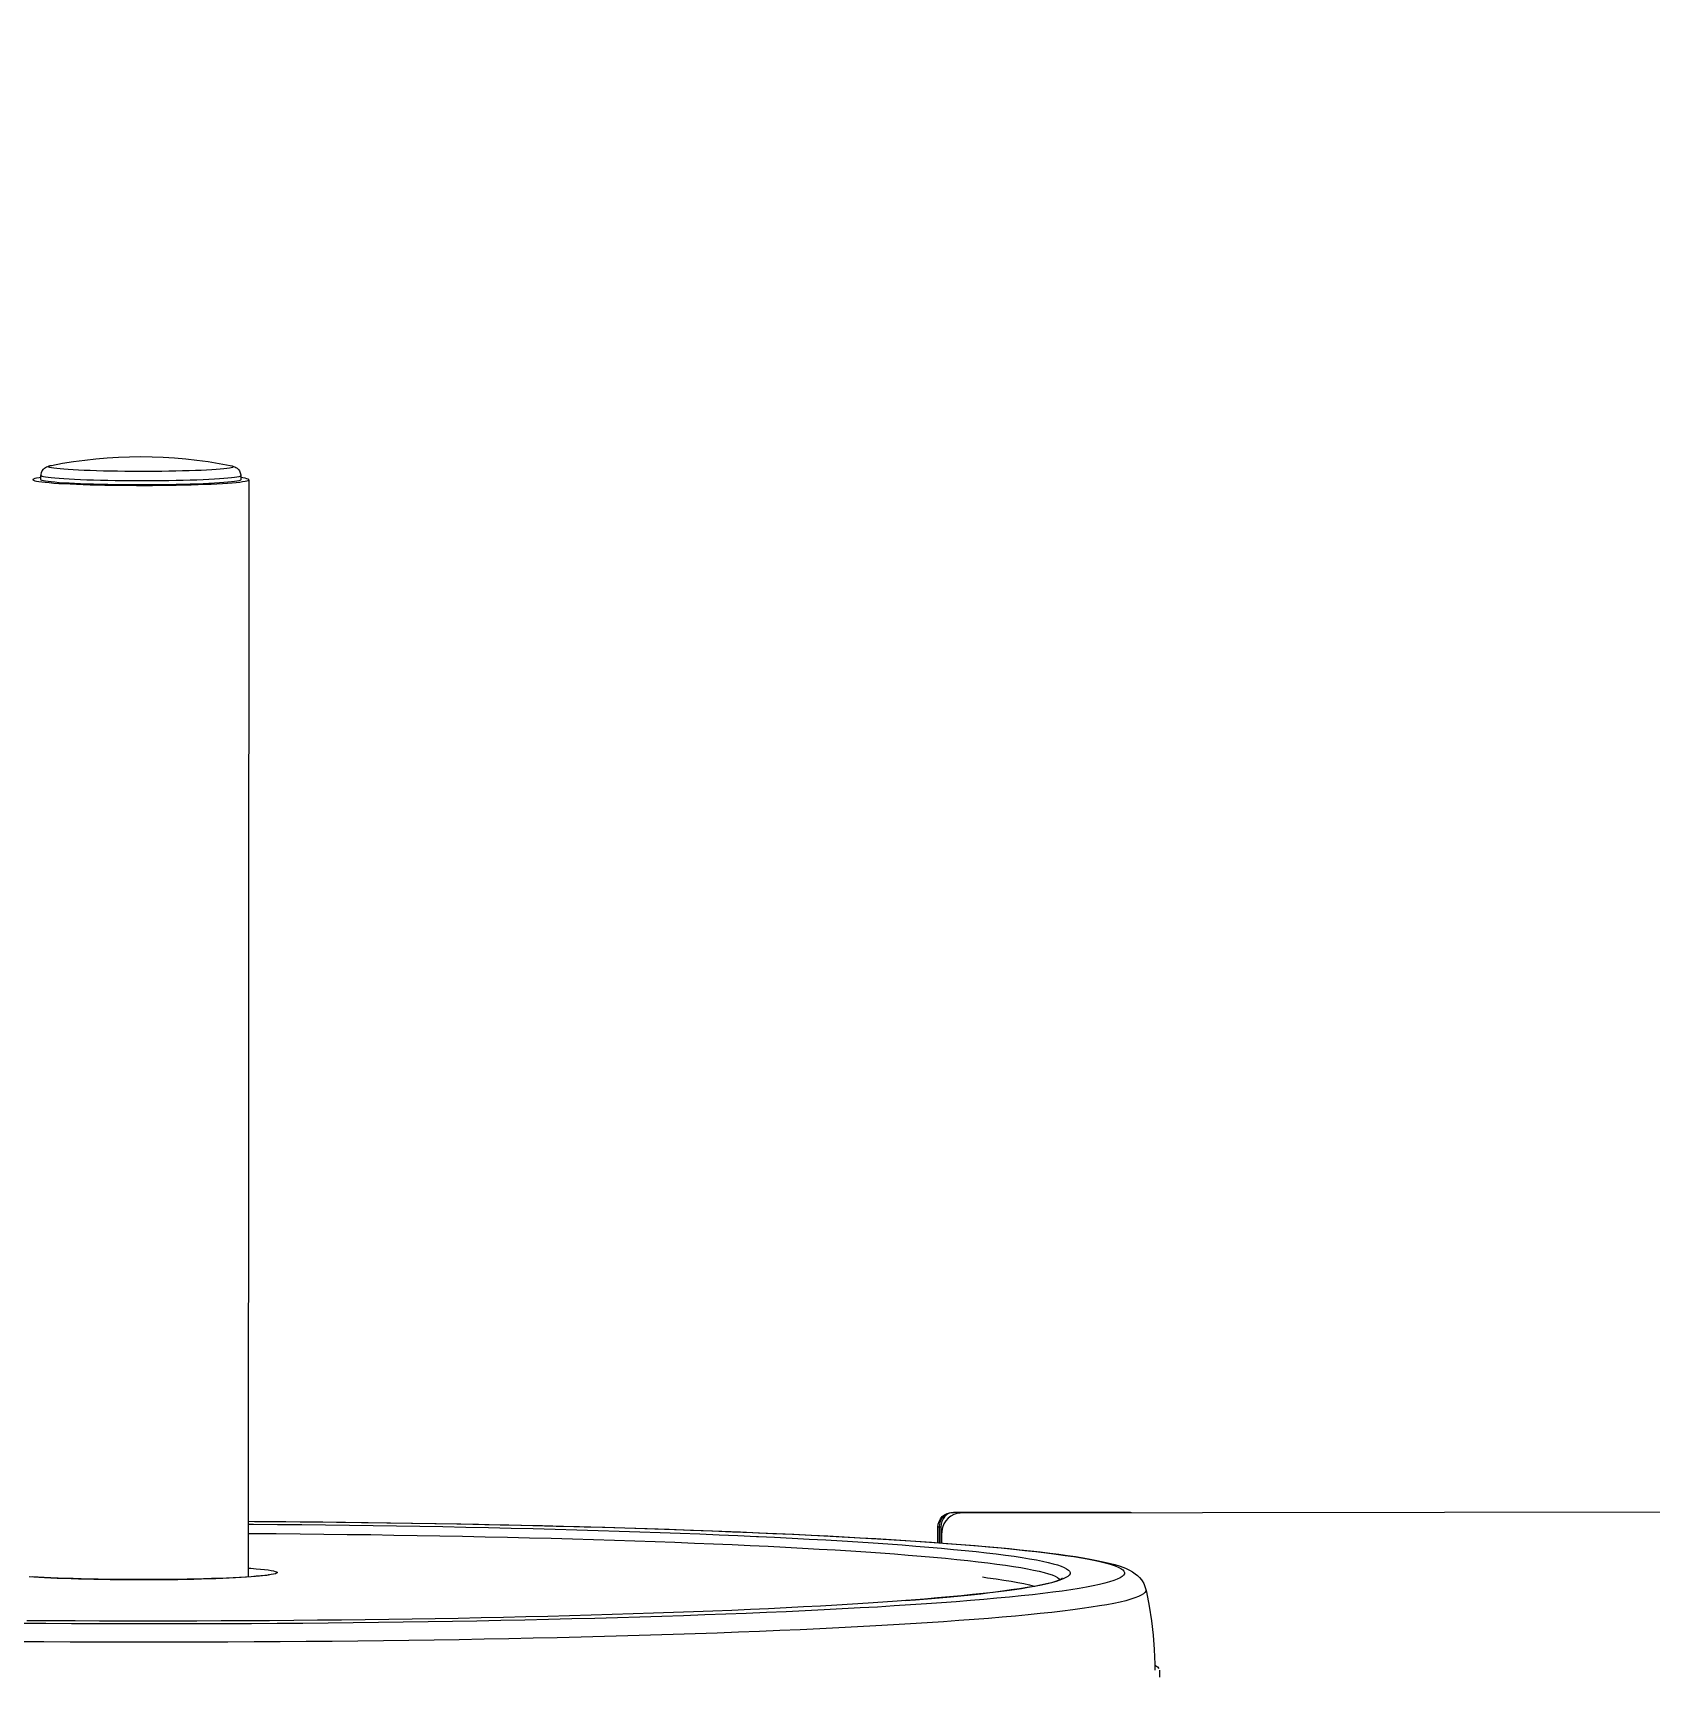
# Model space of a CAD drawing. Header units: metres. Extents: x 511.7 to 565.1, y 73.9 to 159.1.
# Drawn here: x 524.2529 to 524.5505, y 152.593 to 152.8957 of the extents above; entities that cross this region are included whole.
import ezdxf

# ---------------------------------------------------------------- set-up
doc = ezdxf.new("R2010")
doc.units = ezdxf.units.M
doc.header["$MEASUREMENT"] = 0
doc.layers.get('0').update_dxf_attribs({"lineweight": 25})
doc.layers.add('fixtures', color=237, linetype='Continuous')

# ---------------------------------------------------------------- blocks, each defined once
blk = doc.blocks.new('5')
at = {"color": 7, "linetype": 'Continuous'}
for p, q in [((0.3973399546311782, 0.1248260340464053), (0.39733775106611796, 0.1260313218800491)), ((0.2394529078518275, -0.082081990138791), (0.2391046422706609, 0.1084094437732261)), ((0.35891657174724395, 0.1026234930433727), (0.35891657174724395, 0.0998999999999875)), ((0.35918452093967795, 0.1026434833525833), (0.35918452093967795, 0.0998999999999875)), ((0.3594345209396721, 0.0998999999999875), (0.3594345209396721, 0.1026621345649907)), ((0.3595211234800644, 0.1012599999999644), (0.3595211234800644, 0.1026685955344941)), ((0.35891657174724395, 0.0998999999999875), (0.35918452093967795, 0.0998999999999875)), ((0.35918452093967795, 0.0998999999999875), (0.3594345209396721, 0.0998999999999875)), ((0.3613495844491297, 0.09739999999998801), (0.361599584449138, 0.0973999999999862)), ((0.3919104735815892, 0.0973999999999862), (0.361599584449138, 0.0973999999999862)), ((0.5556031640912807, 0.0974999999999646), (0.3627773789982882, 0.0974999999999646)), ((0.203352968183637, -0.0821479897809301), (0.2033542566287423, -0.08285273112819701)), ((0.2380541986117066, -0.0827892828401389), (0.2380529101915698, -0.0820845496816993)), ((0.2362458834978582, -0.0845725426573676), (0.2364988847321712, -0.0845135880120509))]:
    blk.add_line(p, q, dxfattribs=at)
for points in [[(0.3950061490114507, 0.1108076364936039), (0.3951013147181612, 0.1112182442145695), (0.3955805817155777, 0.1137145162282955), (0.3959636614454069, 0.1162198422473413), (0.3962508413136021, 0.1187306214525954), (0.3964425332343353, 0.1212432849586964), (0.3965392727144348, 0.1237542978098247), (0.3965403145555086, 0.1248218418364733)], [(0.3965892378496107, 0.1239719865248183), (0.3966673206296747, 0.1240175536429096), (0.3970104594234129, 0.1242598972978541), (0.3972325069584457, 0.1245024071569425)], [(0.3950151894658802, 0.1108176139734045), (0.3950200371693029, 0.110842862068047), (0.39499979970373994, 0.1110820038058922), (0.3948598664003242, 0.1113208176397293), (0.3946003331623444, 0.11155913989848901), (0.3942213778609158, 0.1117968072479964), (0.3937232602130791, 0.1120336568029234), (0.3931063216037671, 0.1122695262384159), (0.3923709848519223, 0.1125042539013457), (0.3915177539205956, 0.1127376789210963), (0.3905472135716508, 0.1129696413198182), (0.3894600289649759, 0.1131999821220724), (0.3882569452025706, 0.1134285434637761), (0.3869387868179785, 0.1136551687004044), (0.3855064572111075, 0.1138797025143408), (0.3839609380291051, 0.1141019910213252), (0.38230328849363104, 0.1143218818759148), (0.3805346446748814, 0.1145392243759069), (0.3786562187129761, 0.1147538695656038), (0.3766692979872346, 0.1149656703379165), (0.3745752442338812, 0.1151744815351758), (0.3723754926127611, 0.1153801600486179), (0.3700715507237362, 0.1155825649164601), (0.3676649975735273, 0.1157815574205205), (0.3651574824934158, 0.1159770011812746), (0.3625507240090116, 0.1161687622513305), (0.3598465086623577, 0.1163567092072313), (0.3570466897875804, 0.1165407132395213), (0.3541531862406799, 0.1167206482410279), (0.3511679810844441, 0.1168963908932881), (0.3480931202293789, 0.1170678207510676), (0.3449307110315232, 0.1172348203249047), (0.3416829208481857, 0.1173972751616326), (0.3383519755525128, 0.1175550739228228), (0.33494015800802396, 0.117708108461084), (0.3314498065040539, 0.1178562738941906), (0.3278833131531655, 0.1179994686769543), (0.3242431222517581, 0.1181375946708236), (0.3205317286048341, 0.11827055721114199), (0.3167516758162208, 0.1183982651720274), (0.3129055545452815, 0.1185206310288205), (0.3089960007314119, 0.1186375709180751), (0.3050256937874991, 0.1187490046950348), (0.3009973547636235, 0.1188548559885536), (0.2969137444821257, 0.1189550522534439), (0.292777661645502, 0.1190495248201877), (0.2885919409183373, 0.1191382089420081), (0.2843594509845246, 0.1192210438392394), (0.2800830925812647, 0.1192979727409789), (0.2757657965109814, 0.1193689429240017), (0.2714105216327454, 0.1194339057488865), (0.2670202528344276, 0.1194928166933611), (0.2625979989869478, 0.1195456353828046), (0.2581467908822077, 0.1195923256179281), (0.253669679155891, 0.1196328553995745), (0.2491697321967337, 0.1196671969506564), (0.2446500340436017, 0.1196953267351901), (0.2401136822718684, 0.1197172254744281), (0.2355637858704256, 0.1197328781600664), (0.2310034631109801, 0.1197422740645351), (0.2264358394109962, 0.1197454067483541), (0.2218640451915661, 0.1197422740645351), (0.2172912137320964, 0.1197328781600664), (0.21272047902284902, 0.1197172254744281), (0.2081549736170842, 0.1196953267351901), (0.2035978264841418, 0.1196671969506564), (0.19905216086505104, 0.1196328553995745)], [(0.3912168522314516, 0.1076233418720545), (0.3913142109450547, 0.1078575629885545), (0.3912944034734238, 0.1080916235816023), (0.3911574433915774, 0.10832536323775699), (0.3909034245651526, 0.1085586217635335), (0.3905325210859445, 0.1087912392951917), (0.3900449871526632, 0.1090230564082937), (0.3894411568967371, 0.1092539142269686), (0.3887214441532336, 0.1094836545328022), (0.3878863421773388, 0.1097121198732616), (0.3869364233062242, 0.1099391536696164), (0.3858723385668412, 0.1101646003242429), (0.3846948172297004, 0.1103883053272643), (0.3834046663091328, 0.1106101153624461), (0.3820027700101178, 0.1108298784122716), (0.3804900891223468, 0.1110474438621214), (0.3788676603617489, 0.1112626626035045), (0.3771365956599624, 0.111475387136247), (0.3752980814022493, 0.1116854716695812), (0.373353377614464, 0.11189277222205801), (0.3713038170994309, 0.1120971467202363), (0.3691508045235565, 0.1122984550960417), (0.3668958154541002, 0.1124965593827731), (0.3645403953479445, 0.1126913238096439), (0.3620861584923745, 0.1128826148948452), (0.3595347868987204, 0.1130703015370251), (0.3568880291496583, 0.1132542551051312), (0.3541476992007233, 0.1134343495265764), (0.3513156751371724, 0.1136104613736428), (0.348393897886865, 0.1137824699480667), (0.3453843698899419, 0.1139502573637632), (0.3422891537265968, 0.1141137086276167), (0.3391103707033665, 0.1142727117182982), (0.3358501993993457, 0.1144271576630285), (0.33251087417311, 0.1145769406122756), (0.3290946836313537, 0.1147219579122858), (0.3256039690604382, 0.1148621101754461), (0.3220411228217586, 0.1149973013483958), (0.3184085867121809, 0.115127438777856), (0.3147088502904722, 0.1152524332741365), (0.3109444491711883, 0.1153721991722527), (0.3071179632868137, 0.1154866543906383), (0.3032320151196473, 0.1155957204874038), (0.2992892679044559, 0.1156993227140965), (0.2952924238032182, 0.1157973900669251), (0.2912442220532512, 0.1158898553354231), (0.2871474370898141, 0.1159766551485148), (0.2830048766446822, 0.1160577300179444), (0.2788193798218685, 0.1161330243790459), (0.2745938151518175, 0.1162024866288256), (0.2703310786254747, 0.1162660691613251), (0.2660340917095425, 0.1163237284002552), (0.2617057993441989, 0.1163754248288544), (0.2573491679248292, 0.1164211230169698), (0.25296718326900697, 0.1164607916453484), (0.248562848570117, 0.1164944035270921), (0.2441391823391683, 0.116521935626297), (0.2396992163360068, 0.1165433690738364), (0.2352459934915743, 0.1165586891802981), (0.2307825658223663, 0.1165678854460452), (0.2263119923387364, 0.1165709515684163), (0.2218373369484397, 0.1165678854460452), (0.2173616663567799, 0.1165586891802981), (0.2128880479648103, 0.1165433690738364), (0.2084195477671216, 0.116521935626297), (0.2039592282505254, 0.1164944035270921), (0.1995101462952391, 0.1164607916453484)], [(0.3533241799516276, 0.11266165911043301), (0.3518442246641484, 0.1127693203479332), (0.3493437180980408, 0.11294310924307101), (0.3467548098260238, 0.1131132522353813), (0.3440792741564849, 0.1132796327173544), (0.3413189447679343, 0.1134421366601224), (0.3384757134522545, 0.1136006526915967), (0.3355515288181721, 0.1137550721728076), (0.332548394955765, 0.113905289272358), (0.329468370062969, 0.1140512010389507), (0.326313565035008, 0.1141927074719504), (0.3230861420176438, 0.1143297115899138), (0.3197883129254109, 0.1144621194970625), (0.3164223379256299, 0.11458984044763199), (0.3129905238894395, 0.1147127869080631), (0.309495222810753, 0.1148308746169917), (0.3059388301943358, 0.1149440226430016), (0.3023237834140531, 0.1150521534400859), (0.2986525600423704, 0.1151551929008008), (0.29492767615242604, 0.1152530704070429), (0.2911516845935722, 0.1153457188784621), (0.2873271732417919, 0.1154330748184229), (0.2834567632261411, 0.1155150783575252), (0.2795431071323122, 0.1155916732946434), (0.2755888871846963, 0.1156628071354291), (0.2715968134081237, 0.1157284311283053), (0.2675696217705763, 0.1157885002978638), (0.2635100723080086, 0.1158429734756954), (0.2594209472328544, 0.1158918133286058), (0.2553050490272, 0.1159349863841985), (0.2511651985220595, 0.1159724630538204), (0.24700423296418697, 0.1160042176528293), (0.2428250040715341, 0.1160302284182144), (0.2386303760788166, 0.1160504775234941), (0.2344232237745558, 0.1160649510909426), (0.2302064305307567, 0.1160736392010992), (0.2259828863269035, 0.1160765358995697), (0.2217554857692221, 0.1160736392010992), (0.217527126106873, 0.1160649510909426), (0.2133007052463682, 0.1160504775234941), (0.2090791197654482, 0.1160302284182144), (0.2048652629279246, 0.1160042176528293), (0.2006620227007971, 0.1159724630538204)], [(0.3531975261532807, 0.1126636668725318), (0.3550174657886771, 0.11252651511902198), (0.3571098091729397, 0.1123601695782899), (0.3591220066619627, 0.1121912180341216), (0.3610527858034658, 0.112019784540438), (0.3629009030514823, 0.1118460008211368), (0.3646651403318515, 0.1116700080485025), (0.3663443004363955, 0.1114919592854893), (0.3679372008710686, 0.1113120228767972), (0.3694426656470426, 0.1111303872157094), (0.3708595143152138, 0.1109472675367851), (0.372186547288365, 0.1107629157406702), (0.3734225261551813, 0.1105776348355558), (0.3745661472657105, 0.1103918005335451), (0.37561600640590603, 0.1102058941368114), (0.3765705520739715, 0.1100205535522747), (0.3774280253012137, 0.1098366538779896), (0.3781863866791042, 0.1096554367957712), (0.3788432401867396, 0.1094787207913619), (0.3793957878874181, 0.1093092434784779), (0.3798409099317155, 0.1091512097397391), (0.3801755975422907, 0.1090111212190798), (0.3803783426560585, 0.1089099100896576), (0.3804931283178803, 0.1088410884900419), (0.3805307818608128, 0.1088138371575855), (0.3805292045316406, 0.1088154169755349)], [(0.3817756426113021, 0.1076233418720545), (0.3818676216005912, 0.1078446206951487), (0.38184890862510207, 0.1080657478647922), (0.3817195165097757, 0.1082865718314654), (0.3814795339335006, 0.1085069412534541), (0.3811291253683464, 0.1087267051005636), (0.3806685309668438, 0.1089457127576292), (0.3800980663973945, 0.1091638141277453), (0.3794181226278965, 0.1093808597351256), (0.3786291656578697, 0.1095967008275522), (0.37773173619901, 0.1098111894783216), (0.3767264493046269, 0.1100241786876275), (0.3756139939481642, 0.1102355224833058), (0.37439513255093, 0.1104450760208735), (0.3730707004596496, 0.1106526956828038), (0.37164160537393803, 0.1108582391769524), (0.370108826724163, 0.1110615656340741), (0.3684734150002527, 0.1112625357043733), (0.3667364910317161, 0.1114610116530006), (0.3648992452194619, 0.1116568574544576), (0.3629629367200238, 0.1118499388858112), (0.3609288925825211, 0.1120401236186961), (0.35879850683919295, 0.1122272813099947), (0.3565732395500163, 0.1124112836911753), (0.3542546158020343, 0.1125920046561948), (0.3533241799516276, 0.11266165911043301)], [(0.2441415618116451, 0.1076233418720545), (0.2441443552560116, 0.1077056640235732), (0.2440431284859414, 0.1077876262012687), (0.2438383241403272, 0.107868870005392), (0.2435308377764755, 0.107949040177461), (0.2431220139539931, 0.1080277861537091), (0.2426136403554722, 0.1081047635980212), (0.2420079399692696, 0.1081796359076161), (0.2413075613690978, 0.1082520756849341), (0.2405155671323484, 0.108321766169265), (0.2396354204483231, 0.1083884026218485), (0.2386709699745069, 0.1084516936584325), (0.2376264330074633, 0.1085113625234193), (0.2365063770415361, 0.1085671483000414), (0.2353156997965158, 0.1086188070512968), (0.2340596078010293, 0.1086661128866044), (0.23274359362577, 0.108708858949587), (0.2313734118658886, 0.1087468583225863), (0.2299550539775907, 0.1087799448440112), (0.2284947220790485, 0.1088079738349226), (0.2269988018300921, 0.1088308227316759), (0.2254738345093443, 0.1088483916218585), (0.22392648841088197, 0.108860603681185), (0.2223635296854951, 0.1088674055094252), (0.2207917927540279, 0.1088687673639139), (0.2192181504221651, 0.1088646832896121), (0.2176494838274294, 0.1088551711451338), (0.2160926523497011, 0.1088402725246684), (0.2145544636169347, 0.1088200525760925), (0.2130416437370712, 0.1087945997160951), (0.2115608078865421, 0.1087640252435591), (0.2101184313837194, 0.10872846285287001), (0.2087208213740865, 0.1086880680493181), (0.2073740892505782, 0.1086430174690989), (0.2060841239301254, 0.1085935081069369), (0.2048565661028618, 0.1085397564546753), (0.2036967835668264, 0.1084819975546161), (0.2026098477559515, 0.1084204839717309), (0.2016005115639956, 0.108355484689266)], [(0.2010572422885559, 0.1083010485145017), (0.2018757019452266, 0.1083607017297776), (0.2027771879764515, 0.1084188686108671), (0.2037561960327849, 0.1084749043886966), (0.2048073129023749, 0.1085283041333032), (0.2059251638083879, 0.1085786605919061), (0.2071043617467723, 0.1086256368582052), (0.2083394692996308, 0.1086689488707115), (0.2096249738905698, 0.1087083542227418), (0.2109552744920791, 0.1087436449862285), (0.2123246773014955, 0.1087746430906957), (0.2137273981943082, 0.1088011973382716), (0.2151575702180253, 0.1088231814740403), (0.216609254801341, 0.10884049294196001), (0.2180764556751029, 0.1088530520892164), (0.2195531347363584, 0.1088608016662373), (0.2210332292514323, 0.1088637065248257), (0.2225106699043096, 0.1088617534542511), (0.2239793529639655, 0.1088549514139885), (0.2254332491294235, 0.1088433314777006), (0.2268663787492073, 0.1088269468094243), (0.2282728271241154, 0.108805872961339), (0.2296467605187757, 0.10878020836624099), (0.23098244030124698, 0.1087500751211525), (0.2322742344629205, 0.1087156202157598), (0.2335166255166854, 0.108677017447846), (0.2347042133866068, 0.1086344704106885), (0.2358317113241384, 0.1085882171740966), (0.2368939320202514, 0.1085385376827759), (0.2378857598066162, 0.1084857655939526), (0.2388021030216265, 0.1084303075150004), (0.2396378182516941, 0.1083726748382006), (0.240387595813246, 0.108313537447712), (0.2410457960937862, 0.1082538159638524), (0.2416062379832908, 0.1081948420210477), (0.2420619893570404, 0.10813863546114), (0.2423730619132556, 0.108093512162128), (0.2425845526927759, 0.1080574463348771), (0.2427006228155619, 0.1080340864702887), (0.2427283415585038, 0.1080276221216838)], [(0.2391184361662084, 0.1008645725966009), (0.2398524869372949, 0.1008705374991869), (0.24400078368238104, 0.1009076434384664), (0.2481328736101318, 0.100950389413379), (0.25224592479249003, 0.1009987461279653), (0.2563371183496343, 0.1010526804409508), (0.2604036503818463, 0.1011121553884529), (0.2644427338912294, 0.1011771302093116), (0.2684516006916766, 0.1012475603730287), (0.2724275033061332, 0.1013233976102903), (0.2763677168495633, 0.1014045899460427), (0.2802695408964126, 0.101491081735114), (0.2841303013313734, 0.1015828137003503), (0.2879473521821012, 0.1016797229732465), (0.2917180774326056, 0.1017817431370283), (0.2954398928161481, 0.1018888042721695), (0.299110247586384, 0.1020008330043183), (0.3027266262654962, 0.1021177525545767), (0.3062865503681564, 0.1022394827921236), (0.3097875801002345, 0.1023659402891361), (0.3132273160308046, 0.1024970383779635), (0.3166034007366961, 0.102632687210523), (0.3199135204180976, 0.102772793819879), (0.3231554064843038, 0.1029172621839631), (0.326326837108553, 0.1030659932913736), (0.3294256387507062, 0.1032188852092393), (0.3324496876469141, 0.1033758331530734), (0.3353969112651072, 0.1035367295586003), (0.3382652897254559, 0.1037014641554563), (0.3410528571846072, 0.1038699240427796), (0.3437577031831012, 0.1040419937665788), (0.3463779739545885, 0.1042175553988578), (0.3489118736963519, 0.1043964886184447), (0.3513576658000943, 0.1045786707934493), (0.3537136740420834, 0.10476397706530699), (0.3559782837319574, 0.1049522804343592), (0.358149942819324, 0.1051434518468781), (0.3602271629575569, 0.1053373602835297), (0.3622085205237226, 0.1055338728491559), (0.3640926575942984, 0.10573285486386301), (0.3658782828758831, 0.1059341699553133), (0.3675641725900647, 0.1061376801522034), (0.3691491713122872, 0.1063432459788061), (0.3706321927635656, 0.1065507265505747), (0.37201222055507793, 0.1067599796706879), (0.3732883088847387, 0.1069708619275094), (0.3744595831853132, 0.1071832287928753), (0.3755252407239311, 0.1073969347211428), (0.3764845511521173, 0.1076118332489457), (0.3773368570064548, 0.1078277770955651), (0.3780815741590544, 0.1080446182638752), (0.3787181922180025, 0.1082622081417721), (0.379246274877076, 0.1084803976040227), (0.3796654602147953, 0.1086990371144658), (0.379975460942461, 0.108917976828506), (0.3801039287218231, 0.1090436524407661)], [(0.2391222753604012, 0.0987646418362047), (0.2402240726784015, 0.0987727029190744), (0.2441966251534495, 0.0988066961437166), (0.2481561940569463, 0.0988455207086467), (0.2521006246682447, 0.0988891557152716), (0.256027770810249, 0.0989375776947412), (0.2599354960712077, 0.0989907606246252), (0.2638216750240048, 0.0990486759476994), (0.2676841944425661, 0.0991112925929105), (0.2715209545155517, 0.0991785769985967), (0.2753298700569786, 0.0992504931380776), (0.2791088717141008, 0.0993270025477013), (0.2828559071726033, 0.0994080643575295), (0.2865689423591675, 0.0994936353248051), (0.2902459626421603, 0.0995836698704071), (0.2938849740307177, 0.0996781201185631), (0.2974840043730609, 0.0997769359400795), (0.3010411045550683, 0.0998800649994944), (0.3045543497002967, 0.0999874528065306), (0.3080218403730015, 0.1000990427724222), (0.3114417037862438, 0.1002147762717271), (0.3148120950174444, 0.1003345927104036), (0.3181311982344539, 0.1004584296011099), (0.3213972279359183, 0.1005862226469016), (0.3246084302105885, 0.1007179058347472), (0.3277630840211572, 0.1008534115406867), (0.3308595025199139, 0.1009926706488429), (0.3338960344046171, 0.1011356126870737), (0.3368710653257239, 0.1012821659828162), (0.3397830193581512, 0.1014322578435411), (0.34263036055446605, 0.1015858147675388), (0.3454115946006624, 0.1017427626923144), (0.3481252706010309, 0.1019030272900121), (0.3507699830258701, 0.1020665343221907), (0.3533443738655677, 0.102233210070036), (0.3558471350462469, 0.1024029818614238), (0.3582770111796947, 0.1025757787234003), (0.3606328027423018, 0.1027515321986954), (0.3629133698083251, 0.1029301773790365), (0.3651176365056585, 0.1031116542281634), (0.3672445964214148, 0.1032959092966408), (0.369293319269488, 0.1034828979734286), (0.3712629592545653, 0.1036725874832527), (0.3731527657470366, 0.1038649609363595), (0.3749620971538832, 0.1040600228888344), (0.3766904392853547, 0.1042578071126243), (0.3783374301699638, 0.1044583876674423), (0.3799028943263067, 0.1046618950262683), (0.3813868912626503, 0.1048685401501057), (0.3827897860255405, 0.1050786514669486), (0.3841123551222125, 0.1052927335823419), (0.3853559515564342, 0.1055115642102162), (0.3865227735629162, 0.1057363619130207), (0.3876163261362819, 0.1059690936147195), (0.3886422668043111, 0.1062130805602219), (0.3896100815640579, 0.1064743073707532), (0.390536701448795, 0.1067645997579394), (0.39145452315446505, 0.1071103835970089), (0.3921803608785836, 0.1074473334514394), (0.39271374670973097, 0.1077491575546183), (0.3931670596412857, 0.1080577008515497), (0.3935669151890835, 0.10838522154374), (0.3939264788029533, 0.1087419857304859), (0.3942465507093828, 0.1091317277431045), (0.3943731942981827, 0.1093125082232689)], [(0.3666359486840491, 0.1085932270002026), (0.3675392959398067, 0.1087122059365182), (0.3690063146748486, 0.1089174476649362), (0.3703714511152469, 0.1091244428148084), (0.3716337696646974, 0.1093330495220002), (0.3727924051930955, 0.1095431248178933), (0.3738465636295274, 0.109754524727375), (0.3747955225064601, 0.1099671043675059), (0.3756386314548905, 0.1101807180468182), (0.3757013620816849, 0.1101978124741887)], [(0.3943731942981827, 0.1093125082232689), (0.3946385864795019, 0.1097658557049108), (0.3948586578407998, 0.1102740167243628), (0.3950064148831842, 0.1108028370367222)], [(0.2391074185222237, 0.1068909125952189), (0.2395857598891808, 0.1069249175748439), (0.2404705325664338, 0.106994608059173), (0.2412673497211131, 0.1070670478364928), (0.2419727270745113, 0.1071419201460877), (0.24258358019096699, 0.1072188975903998), (0.2430972379652019, 0.1072976435666479), (0.2435114543024781, 0.1073778137387169), (0.2438244179401465, 0.1074590575428402), (0.244034760367839, 0.1075410197205358), (0.2441415618116451, 0.1076233418720545)], [(0.2391222666374659, 0.0987694130396779), (0.2412019499528526, 0.0987858920987606), (0.2456367451682979, 0.0988255607271391), (0.2500542142567923, 0.0988712589152545), (0.2544513297056881, 0.09892295534385198), (0.2588250779516699, 0.0989806145827839), (0.2631724614461888, 0.0990441971152834), (0.2674905007097408, 0.09911365936506301), (0.2717762363738956, 0.0991889537261646), (0.2760267312095408, 0.0992700285955941), (0.2802390721397927, 0.0993568284086859), (0.2844103722366213, 0.0994492936771838), (0.2885377726992857, 0.0995473610300106), (0.2926184448136837, 0.0996509632567033), (0.2966495918909686, 0.0997600293534706), (0.3006284511843091, 0.0998744845718562), (0.3045522957822868, 0.0999942504699707), (0.3084184364778082, 0.1001192449662511), (0.3122242236111816, 0.1002493823957131), (0.3159670488859803, 0.1003845735686628), (0.3196443471567392, 0.1005247258318231), (0.3232535981868949, 0.1006697431318333), (0.3267923283761007, 0.1008195260810787), (0.3302581124554109, 0.1009739720258107), (0.3336485751495815, 0.1011329751164922), (0.3369613928047954, 0.1012964263803457), (0.3401942949813446, 0.1014642137960422), (0.3433450660095474, 0.1016362223704643), (0.3464115465083353, 0.1018123342175308), (0.3493916348651425, 0.1019924286389777), (0.3522832886762757, 0.1021763822070838), (0.3550845261466264, 0.1023640688492637), (0.3577934274480015, 0.1025553599344651), (0.3604081360347209, 0.1027501243613358), (0.3629268599161577, 0.1029482286480672), (0.3653478728847546, 0.1031495370238726), (0.3676695156991627, 0.103353911522051), (0.3698901972213662, 0.1035612120745277), (0.37200839550718, 0.1037712966078601), (0.3740226588492987, 0.1039840211406027), (0.3759316067722409, 0.1041992398819875), (0.3777339309784651, 0.1044168053318373), (0.3794283962449754, 0.104636568381661), (0.3810138412699331, 0.1048583784168446), (0.38248917946849303, 0.10508208341986601), (0.3838533997175659, 0.1053075300744908), (0.3851055670487398, 0.1055345638708456), (0.3862448232890614, 0.1057630292113068), (0.3872703876492096, 0.1059927695171385), (0.3881815572586049, 0.1062236273358152), (0.3889777076471006, 0.1064554444489172), (0.3896582931730137, 0.1066880619805754), (0.3902228473969984, 0.1069213205063519), (0.3906709834018045, 0.1071550601625066), (0.391002394057395, 0.1073891207555544), (0.3912168522314516, 0.1076233418720545)], [(0.3277574070646381, 0.1015094148859212), (0.3305181625524938, 0.1016460310525122), (0.3335724251206784, 0.1018045470839866), (0.3365490948393557, 0.1019670510267545), (0.3394461316477759, 0.1021334315087277), (0.3422615500616501, 0.1023035745010379), (0.3449934205337968, 0.1024773633961757), (0.3476398707766748, 0.1026546790879141), (0.3501990870454819, 0.1028354000529337), (0.3526693153812062, 0.1030194024341142), (0.355048862812751, 0.1032065601254128), (0.3573360985171661, 0.10339674485829599), (0.3595294549373449, 0.1035898262896513), (0.3616274288563659, 0.1037856720911066), (0.3636285824276939, 0.1039841480397357), (0.3655315441606319, 0.1041851181100348), (0.3673350098602697, 0.1043884445671566), (0.3690377435212895, 0.1045939880613051), (0.3706385781751038, 0.1048016077232354), (0.3721364166895995, 0.1050111612608031), (0.3735302325210767, 0.1052225050564797), (0.3748190704177858, 0.1054354942657873), (0.3760020470746213, 0.1056499829165567), (0.3770783517384757, 0.1058658240089834), (0.3780472467638702, 0.1060828696163636), (0.3789080681185766, 0.1063009709864779), (0.3796602258386343, 0.1065199786435453), (0.3803032044326926, 0.1067397424906549), (0.3808365632353627, 0.1069601119126435), (0.3812599367091565, 0.1071809358793168), (0.3815730346950516, 0.1074020630489603), (0.3817756426113021, 0.1076233418720545)], [(0.2391213574686191, 0.0992667027092562), (0.2400500735472946, 0.0992742206902886), (0.2442398164731259, 0.0993116973599087), (0.2484131906571605, 0.0993548704155032), (0.2525673358771883, 0.0994037102684136), (0.2566994050895772, 0.0994581834462452), (0.260806566380495, 0.0995182526158018), (0.2648860049067565, 0.0995838766086781), (0.2689349248249471, 0.0996550104494656), (0.2729505512076145, 0.09973160538658198), (0.2769301319450363, 0.099813608925686), (0.2808709396313418, 0.0999009648656468), (0.2847702734337787, 0.0999936133370643), (0.28862546094377695, 0.1000914908433081), (0.2924338600083445, 0.1001945303040213), (0.2961928605410122, 0.1003026611011073), (0.2998998863105839, 0.1004158091271172), (0.3035523967067775, 0.1005338968360441), (0.3071478884813956, 0.1006568432964752), (0.3106838974639743, 0.1007845642470464), (0.3141580002506004, 0.1009169721541951), (0.3175678158647486, 0.1010539762721585), (0.3209110073891281, 0.1011954827051564), (0.3241852835672461, 0.1013413944717492), (0.3273884003737919, 0.1014916115713014), (0.3277574070646381, 0.1015094148859212)], [(0.3627773789982882, 0.0974999999999646), (0.36221193616152897, 0.0975571228486381), (0.3616636740192263, 0.0977267557458088), (0.3611492512391692, 0.0980037444817352), (0.360684298297187, 0.0983796728938362), (0.3602829425531695, 0.098843118587542), (0.3599573789982884, 0.0993799999999645), (0.3597174997164103, 0.0999740042610604), (0.3595705933181392, 0.10060708285193701), (0.3595211234800502, 0.1012599999999644)], [(0.3589165717472298, 0.0998999999999875), (0.3589642410020559, 0.0994067662789284), (0.3591062545819028, 0.0989309069381683), (0.359341060405356, 0.0984875569638817), (0.3596608807565502, 0.0980988849350801), (0.3600511773640562, 0.0977848221849005), (0.3604922114195403, 0.0975599243038676), (0.3609620291644973, 0.0974318256582212), (0.3613495844491297, 0.09739999999998801)], [(0.3591845209396638, 0.0998999999999875), (0.3592261220279056, 0.0994122741949468), (0.3593493265861554, 0.09894329141907401), (0.3595493999323054, 0.0985110744174378), (0.3598186533598806, 0.0981322330470214), (0.3601467396106699, 0.0978213259692318), (0.3605210505140377, 0.0975903011687098), (0.3609272015118847, 0.0974480367989799), (0.3613495844491297, 0.09739999999998801)], [(0.3615995844491238, 0.0973999999999862), (0.3611772015118788, 0.0974480367989799), (0.3607710505140318, 0.0975903011687081), (0.3603967396106782, 0.0978213259692318), (0.3600686533598889, 0.0981322330470214), (0.3597993999322995, 0.0985110744174378), (0.3595993265861495, 0.0989432914190758), (0.3594761220279139, 0.0994122741949468), (0.3594345209396721, 0.0998999999999875)], [(0.3925166913641647, 0.0974999999999646), (0.3923328565188342, 0.0974480367989781), (0.391910473581575, 0.0973999999999862)], [(0.2033536479939215, -0.082519826808575), (0.2030210399057637, -0.0824747785787832), (0.2026043210182848, -0.0824055127421328), (0.2022888169450852, -0.0823346293412399), (0.2020762921129346, -0.0822625247848326), (0.2019679350468948, -0.0821896023108391), (0.2019643517236318, -0.0821162697313138), (0.2020655621825398, -0.0820429371517904), (0.2022710004136883, -0.0819700146777969), (0.2025795175231337, -0.0818979101213895), (0.2029893881580875, -0.0818270267204948), (0.2034983201556741, -0.0817577608838463), (0.204103467361719, -0.08169049997409598), (0.2048014455476022, -0.0816256201415371), (0.2055883513361465, -0.08156348422050999), (0.2064597840310114, -0.0815044397002893), (0.2074108702270792, -0.0814488167817835), (0.2084362910645296, -0.0813969265309158), (0.2095303119740919, -0.0813490591390185), (0.2106868147470777, -0.0813054822999622), (0.2118993317508568, -0.0812664397131062), (0.2131610820984946, -0.0812321497204369), (0.214465009570219, -0.0812028040854998), (0.2158038220747187, -0.0811785669209915), (0.2171700324293795, -0.0811595737709645), (0.2185560002317146, -0.0811459308528218), (0.2199539745875683, -0.0811377144632921), (0.2213561374572635, -0.0811349705517586), (0.2227546473772861, -0.0811377144632921), (0.2241416833128511, -0.0811459308528218), (0.2255094883963835, -0.0811595737709645), (0.2268504133070337, -0.0811785669209915), (0.2281569590487606, -0.0812028040854998), (0.2294218188877863, -0.0812321497204369), (0.2306379192148142, -0.0812664397131062), (0.231798459103544, -0.0813054822999622), (0.2328969483441341, -0.0813490591390185), (0.2339272437391742, -0.0813969265309158), (0.2348835834588954, -0.0814488167817835), (0.2357606192636297, -0.0815044397002893), (0.2365534464134384, -0.08156348422050999), (0.2372576310972647, -0.0816256201415371), (0.2378692352287288, -0.08169049997409598), (0.2383848384694289, -0.0817577608838463), (0.2388015573569078, -0.0818270267204948), (0.2391170614301075, -0.0818979101213895), (0.239329586262258, -0.0819700146777969), (0.2394379433282978, -0.0820429371517904), (0.2394415266515608, -0.0821162697313138), (0.2393403161926528, -0.0821896023108391), (0.2391348779615043, -0.0822625247848326), (0.2388263608520447, -0.0823346293412399), (0.2384164902171051, -0.0824055127421328), (0.2380535900018543, -0.0824563867093442)], [(0.2380529101915556, -0.0820845496816993), (0.2380346341450519, -0.0820430280056694), (0.23792082153330804, -0.0819731121689511), (0.2377034585512092, -0.0819040572986563), (0.2373838524453049, -0.0818362786989013), (0.2369639253643214, -0.0817701839981613), (0.2364462027991152, -0.0817061706977409), (0.2358337983941396, -0.0816446237811626), (0.2351303952215318, -0.0815859133988255), (0.2343402236307384, -0.0815303926418754), (0.2334680358066805, -0.08147839541867799), (0.2325190771895649, -0.0814302344466533), (0.2314990549281504, -0.0813861993715506), (0.2304141035563703, -0.0813465550254957), (0.2292707480994096, -0.0813115398342497), (0.2280758648315242, -0.0812813643832922), (0.226836639921288, -0.0812562101513379), (0.2255605262131155, -0.0812362284188932), (0.2242551984050181, -0.0812215393584541), (0.2229285068920035, -0.0812122313117527), (0.2215884305529414, -0.081208360258481), (0.22024302876462803, -0.0812099494796073), (0.2189003929317153, -0.0812169894173689), (0.2175685978240693, -0.0812294377327518), (0.216255653014187, -0.0812472195601224), (0.2149694547066474, -0.0812702279574804), (0.21371773824938603, -0.0812983245496142), (0.2125080316125008, -0.0813313403603129), (0.2113476101140037, -0.081369076828608), (0.2102434526653525, -0.0814113070029379), (0.2092021997993498, -0.0814577769060652), (0.2082301137332507, -0.0815082070625248), (0.2073330407070557, -0.0815622941794221), (0.2065163758234689, -0.0816197129704719), (0.2057850306012199, -0.0816801181123062), (0.2051434034365087, -0.0817431463212994), (0.2045953531506086, -0.0818084185383832), (0.2041441757824316, -0.0818755422087634), (0.2037925847657505, -0.0819441136427894), (0.2035426946103058, -0.0820137204437899), (0.20339600818489603, -0.0820839439882715), (0.2033529681836228, -0.0821479897809301)], [(0.2380541986116924, -0.0827892828401389), (0.2380359226186215, -0.0827477866477171), (0.2379221100068776, -0.082677870810997), (0.2377047470247788, -0.0826088159407022), (0.2373851409188745, -0.0825410373409472), (0.23696521383789104, -0.0824749426402072), (0.2364474912726848, -0.0824109293397868), (0.2358350868677093, -0.0823493824232102), (0.2351316836951014, -0.0822906720408714), (0.234341512104308, -0.0822351512839212), (0.2334693242802501, -0.0821831540607256), (0.2325203656631345, -0.0821349930886992), (0.23150034340172002, -0.0820909580135965), (0.2304153920299399, -0.0820513136675416), (0.2292720365729792, -0.0820162984762956), (0.2280771533050938, -0.0819861230253381), (0.2268379283948576, -0.0819609687933838), (0.2255618146866851, -0.0819409870609409), (0.2242564868785877, -0.0819262980005), (0.2229297953655731, -0.0819169899537986), (0.221589719026511, -0.0819131189005269), (0.2202443172381976, -0.0819147081216532), (0.2189016814052849, -0.0819217480594148), (0.217569886297639, -0.0819341963747977), (0.2162569414877566, -0.0819519782021701), (0.214970743180217, -0.0819749865995263), (0.2137190267229556, -0.0820030831916601), (0.2125093200860704, -0.0820360990023588), (0.2113488985875733, -0.0820738354706539), (0.2102447411389221, -0.0821160656449838), (0.2092034882729195, -0.0821625355481111), (0.2082314022068203, -0.0822129657045707), (0.2073343291806253, -0.082267052821468), (0.2065176642970385, -0.0823244716125178), (0.2057863190747895, -0.0823848767543538), (0.2051446919100783, -0.0824479049633453), (0.2045966416241782, -0.0825131771804291), (0.2041454642560012, -0.0825803008508093), (0.2037938732393201, -0.0826488722848371), (0.2035439830838754, -0.0827184790858358), (0.2033972966584656, -0.0827887026303174), (0.2033542566287281, -0.0828527311281988)], [(0.2033670579310041, -0.0828523472610137), (0.2033654042209321, -0.0830408481281744), (0.2034505808962592, -0.0834042894953502), (0.2035955614607019, -0.0837079397094325), (0.2037753172785131, -0.0839508685153892), (0.2039680596631825, -0.0841363869383187), (0.2041587370662228, -0.0842736511422633), (0.2043448057175397, -0.0843765393664846), (0.2045359384680268, -0.0844585677185137), (0.2047553574018082, -0.0845312280096575), (0.2048620178066045, -0.0845577335935684)], [(0.2366095216601565, -0.0844871298539278), (0.2368238044712854, -0.0844195978903244), (0.23703147622298104, -0.0843347655682685), (0.2372289344252749, -0.084229270256964), (0.237433697434696, -0.0840845658817529), (0.2376409686553416, -0.0838846248886807), (0.2378307873755858, -0.0836204357962309), (0.2379743471349514, -0.0832984917391215), (0.2380476866133563, -0.0829384886653593), (0.2380425728620423, -0.0827891358284898)], [(0.236498884732157, -0.0845135880120509), (0.2366878550535745, -0.08444627357820701), (0.2367731839767231, -0.0843785699428992), (0.2367543181107976, -0.0843109161901818), (0.2366313798081876, -0.0842437510806029), (0.23640516637092898, -0.0841775102056719), (0.2360771448799994, -0.0841126231628788), (0.235649442680625, -0.0840495107695993), (0.2351248335857008, -0.0839885823339177), (0.2345067198865109, -0.0839302330001228), (0.2337991102875776, -0.0838748411860344), (0.2330065939086836, -0.0838227661288205), (0.2321343105226674, -0.0837743455552111), (0.2311879172220159, -0.0837298934912063), (0.2301735517304309, -0.0836896982255002), (0.2290977925973721, -0.0836540204398144), (0.2279676165336326, -0.0836230915182785), (0.2267903531646453, -0.0835971120468191), (0.2255736374951311, -0.0835762505122766), (0.2243253603930952, -0.0835606422097062), (0.2230536174145499, -0.0835503883649427), (0.2217666563007157, -0.0835455554781017), (0.2204728234882509, -0.0835461748923088), (0.2191805099794521, -0.0835522425904269), (0.2178980969233066, -0.0835637192211056), (0.2166339012605931, -0.0835805303539878), (0.2153961217853038, -0.0836025669624299), (0.2141927859723012, -0.0836296861305677), (0.2130316979160938, -0.0836617119801879), (0.2119203877182798, -0.0836984368113694), (0.2108660626519168, -0.0837396224494889), (0.2098755604196469, -0.0837850017898774), (0.2089553048085406, -0.0838342805301), (0.2081112640293696, -0.083887139078616), (0.2073489120104597, -0.0839432346274549), (0.206673192897199, -0.0840022033754586), (0.2060884889873336, -0.084063662887667), (0.2055985923100678, -0.0841272145755579), (0.2052066800333847, -0.0841924462820494), (0.2049152938587468, -0.0842589349544945), (0.2047263235373293, -0.0843262493883383), (0.2046409946141807, -0.0843939530236462), (0.2046598604801062, -0.0844616067763635), (0.2047827987827162, -0.0845287718859425), (0.2049516263562339, -0.0845808452720878)], [(0.2049516263562339, -0.0845808452720878), (0.2050090122199748, -0.0845950127608735), (0.2051690801033317, -0.0846293587607114)]]:
    blk.add_lwpolyline(points, dxfattribs=at)
blk.add_arc((0.2205640075811033, -0.0061246059876812), 0.0800000000000001, 258.90498472485825, 281.3045168291918, dxfattribs=at)

msp = doc.modelspace()

# ---------------------------------------------------------------- hatches: boundary and pattern name
h = msp.add_hatch()
h.set_pattern_fill('ANGLE', color=256, scale=0.22)
h.set_pattern_definition([(0, (-147.65329981860054, 48.984112644561606), (0, 0.060500000000000005), [0.044000000000000004, -0.0165]), (90, (-147.65329981860054, 48.984112644561606), (-0.060500000000000005, 3.704556567420744e-18), [0.044000000000000004, -0.0165])])
h.paths.add_polyline_path([(561.9447901790074, 159.03349180620503), (561.4947901790074, 159.03349180620503), (561.4947901790074, 158.68349180620504), (561.9447901790074, 158.68349180620504)])
h.paths.add_polyline_path([(561.9458862571867, 154.47541580507627), (561.5958862571866, 154.47541580507627), (561.5958862571866, 154.02541580507628), (561.9458862571867, 154.02541580507628)])
h.paths.add_polyline_path([(560.1512750390738, 134.4713353858574), (559.8012750390699, 134.47133538585445), (559.8012750390737, 134.02133538585446), (560.1512750390738, 134.0213353858574), (560.1512750390738, 134.02160153567925)])
h.paths.add_polyline_path([(514.2404609090993, 124.27342606547077), (513.7904609090994, 124.27342606547077), (513.7904609090994, 123.92342606547078), (514.2404609090993, 123.92342606547078)])
h.paths.add_polyline_path([(513.9461125756054, 124.0974260654713, -1), (513.8461125756055, 124.0974260654713, -1)], flags=16)
h.paths.add_polyline_path([(514.030201725501, 134.37197423739812), (513.7944212629858, 134.37197423739613), (513.7940997734565, 133.92197423739614), (514.030201725501, 133.92197423739813)])
h.paths.add_polyline_path([(514.1440997734527, 134.3719742373991), (514.030201725501, 134.37197423739812), (514.030201725501, 133.92197423739813), (514.1440997734564, 133.9219742373991)])
h.paths.add_polyline_path([(520.1780838369793, 154.03478189663247), (519.9439946870781, 154.03478189663247), (519.9439946870781, 153.58478189663248), (520.1780838369793, 153.58478189663248)])
h.paths.add_polyline_path([(520.2939946870781, 154.03478189663247), (520.1780838369793, 154.03478189663247), (520.1780838369793, 153.58478189663248), (520.2939946870781, 153.58478189663248)])

# ---------------------------------------------------------------- block references
at = {"layer": 'fixtures', "xscale": -1.058974773672118, "yscale": 1.058974773672089, "zscale": 1.0589747736721307, "rotation": 180.07114760364453}
msp.add_blockref('5', (524.0391162048742, 152.72630554808185), dxfattribs=at)

doc.saveas('drawing.dxf')
